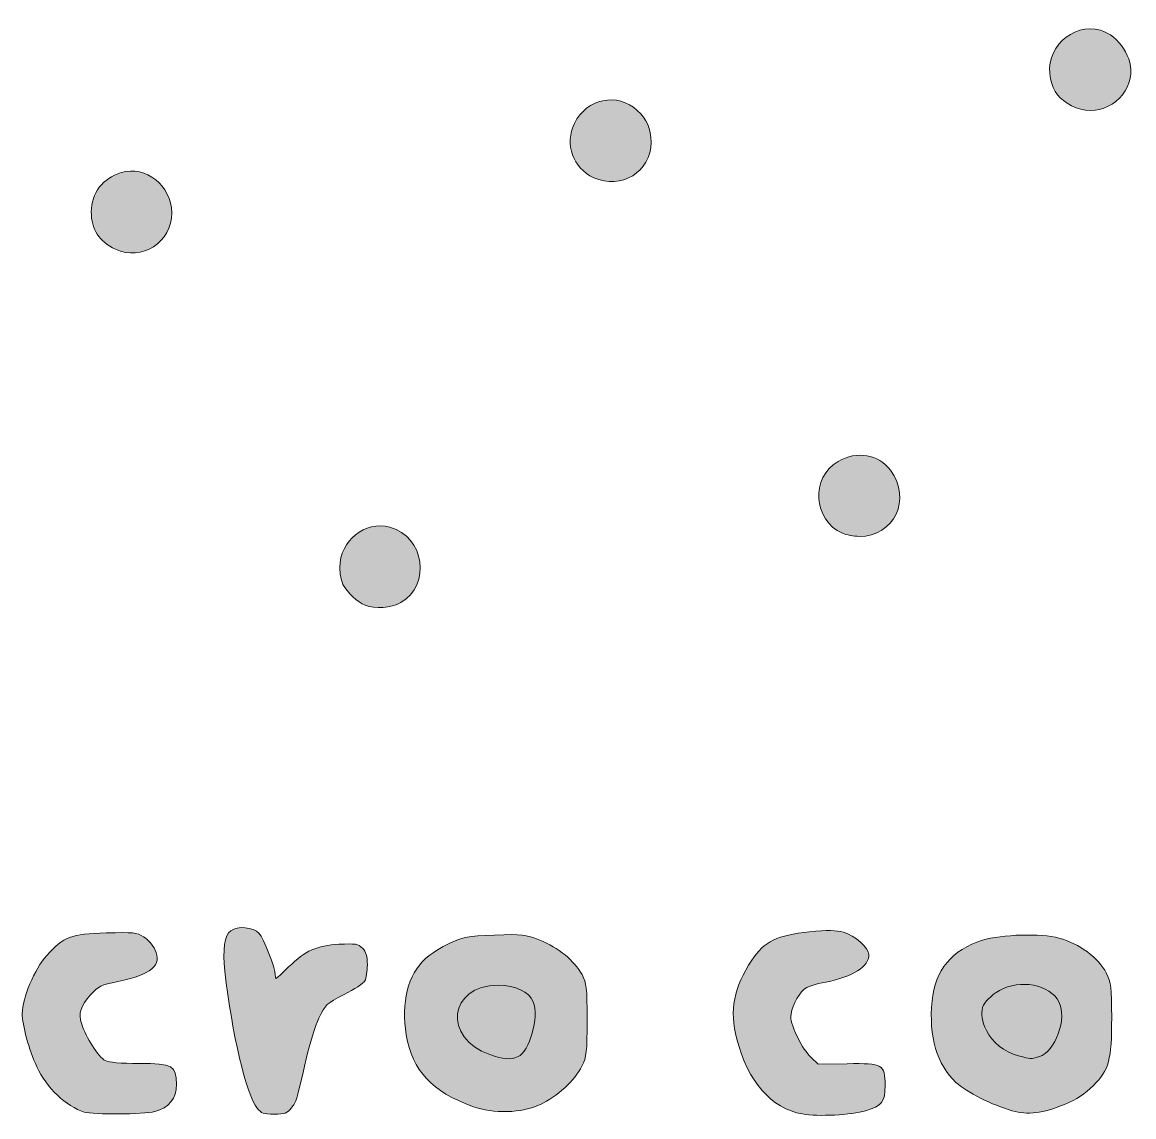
# Model space of a CAD drawing. Extents: x 0 to 500, y 2 to 498.
# Drawn here: x 140.9 to 186.11, y 47.95 to 92.45 of the extents above; entities that cross this region are included whole.
import ezdxf

# ---------------------------------------------------------------- set-up
doc = ezdxf.new("R2010")
doc.units = 0
doc.header["$MEASUREMENT"] = 0
doc.layers.add('LAYER_1', color=7, linetype='Continuous', lineweight=0)

# ---------------------------------------------------------------- blocks, each defined once
blk = doc.blocks.new('Block_0')
at = {"layer": 'LAYER_1', "true_color": 0x000000, "transparency": 33554687}
h = blk.add_hatch(color=18, dxfattribs=at)
h.dxf.hatch_style = 2
edge = h.paths.add_edge_path()
edge.add_spline(control_points=[(184.76, 92.123), (183.594, 92.45), (182.456, 91.346), (182.725, 90.148), (182.844, 89.621), (183.082, 89.316), (183.58, 89.057), (184.576, 88.538), (185.763, 89.119), (185.971, 90.229), (186.111, 90.974), (185.51, 91.913), (184.76, 92.123)], knot_values=[0, 0, 0, 0, 1, 1, 1, 2, 2, 2, 3, 3, 3, 4, 4, 4, 4], degree=3, periodic=0)
h = blk.add_hatch(color=18, dxfattribs=at)
h.dxf.hatch_style = 2
edge = h.paths.add_edge_path()
edge.add_spline(control_points=[(165.92, 88.864), (165.115, 89.61), (163.852, 89.349), (163.361, 88.336), (162.954, 87.495), (163.303, 86.513), (164.147, 86.13), (165.266, 85.622), (166.477, 86.369), (166.477, 87.569), (166.477, 88.12), (166.314, 88.5), (165.92, 88.864)], knot_values=[0, 0, 0, 0, 1, 1, 1, 2, 2, 2, 3, 3, 3, 4, 4, 4, 4], degree=3, periodic=0)
h = blk.add_hatch(color=18, dxfattribs=at)
h.dxf.hatch_style = 2
edge = h.paths.add_edge_path()
edge.add_spline(control_points=[(144.922, 86.335), (144.182, 86.114), (143.711, 85.494), (143.711, 84.744), (143.711, 84.033), (144.031, 83.537), (144.693, 83.222), (145.761, 82.714), (146.988, 83.507), (146.984, 84.701), (146.981, 85.807), (145.933, 86.638), (144.922, 86.335)], knot_values=[0, 0, 0, 0, 1, 1, 1, 2, 2, 2, 3, 3, 3, 4, 4, 4, 4], degree=3, periodic=0)
h = blk.add_hatch(color=18, dxfattribs=at)
h.dxf.hatch_style = 2
edge = h.paths.add_edge_path()
edge.add_spline(control_points=[(176.215, 74.231), (175.723, 74.881), (174.837, 75.033), (174.089, 74.594), (172.957, 73.931), (173.06, 72.211), (174.264, 71.673), (174.418, 71.604), (174.725, 71.546), (174.945, 71.544), (176.366, 71.531), (177.094, 73.07), (176.215, 74.231)], knot_values=[0, 0, 0, 0, 1, 1, 1, 2, 2, 2, 3, 3, 3, 4, 4, 4, 4], degree=3, periodic=0)
h = blk.add_hatch(color=18, dxfattribs=at)
h.dxf.hatch_style = 2
edge = h.paths.add_edge_path()
edge.add_spline(control_points=[(155.856, 71.92), (154.842, 72.193), (153.817, 71.367), (153.817, 70.276), (153.817, 70.04), (153.877, 69.733), (153.949, 69.594), (154.119, 69.269), (154.548, 68.863), (154.846, 68.745), (155.261, 68.58), (155.896, 68.628), (156.295, 68.854), (157.55, 69.564), (157.267, 71.54), (155.856, 71.92)], knot_values=[0, 0, 0, 0, 1, 1, 1, 2, 2, 2, 3, 3, 3, 4, 4, 4, 5, 5, 5, 5], degree=3, periodic=0)
at = {"layer": 'LAYER_1'}
for points, knots in [([(184.76, 92.123), (183.594, 92.45), (182.456, 91.346), (182.725, 90.148), (182.844, 89.621), (183.082, 89.316), (183.58, 89.057), (184.576, 88.538), (185.763, 89.119), (185.971, 90.229), (186.111, 90.974), (185.51, 91.913), (184.76, 92.123)], [0, 0, 0, 0, 1, 1, 1, 2, 2, 2, 3, 3, 3, 4, 4, 4, 4]), ([(165.92, 88.864), (165.115, 89.61), (163.852, 89.349), (163.361, 88.336), (162.954, 87.495), (163.303, 86.513), (164.147, 86.13), (165.266, 85.622), (166.477, 86.369), (166.477, 87.569), (166.477, 88.12), (166.314, 88.5), (165.92, 88.864)], [0, 0, 0, 0, 1, 1, 1, 2, 2, 2, 3, 3, 3, 4, 4, 4, 4]), ([(144.922, 86.335), (144.182, 86.114), (143.711, 85.494), (143.711, 84.744), (143.711, 84.033), (144.031, 83.537), (144.693, 83.222), (145.761, 82.714), (146.988, 83.507), (146.984, 84.701), (146.981, 85.807), (145.933, 86.638), (144.922, 86.335)], [0, 0, 0, 0, 1, 1, 1, 2, 2, 2, 3, 3, 3, 4, 4, 4, 4]), ([(176.215, 74.231), (175.723, 74.881), (174.837, 75.033), (174.089, 74.594), (172.957, 73.931), (173.06, 72.211), (174.264, 71.673), (174.418, 71.604), (174.725, 71.546), (174.945, 71.544), (176.366, 71.531), (177.094, 73.07), (176.215, 74.231)], [0, 0, 0, 0, 1, 1, 1, 2, 2, 2, 3, 3, 3, 4, 4, 4, 4]), ([(155.856, 71.92), (154.842, 72.193), (153.817, 71.367), (153.817, 70.276), (153.817, 70.04), (153.877, 69.733), (153.949, 69.594), (154.119, 69.269), (154.548, 68.863), (154.846, 68.745), (155.261, 68.58), (155.896, 68.628), (156.295, 68.854), (157.55, 69.564), (157.267, 71.54), (155.856, 71.92)], [0, 0, 0, 0, 1, 1, 1, 2, 2, 2, 3, 3, 3, 4, 4, 4, 5, 5, 5, 5])]:
    blk.add_open_spline(points, degree=3, knots=knots, dxfattribs=at)

msp = doc.modelspace()

# ---------------------------------------------------------------- hatches: boundary and pattern name
at = {"layer": 'LAYER_1', "true_color": 0x000000, "transparency": 33554687}
h = msp.add_hatch(color=18, dxfattribs=at)
h.dxf.hatch_style = 2
edge = h.paths.add_edge_path()
edge.add_spline(control_points=[(151.15, 48.053), (151.58, 48.053), (151.679, 48.088), (151.845, 48.299), (152.05, 48.559), (152.063, 48.605), (152.453, 50.305), (152.589, 50.9), (152.823, 51.646), (152.972, 51.962), (153.233, 52.513), (153.275, 52.552), (153.995, 52.914), (154.408, 53.122), (154.789, 53.373), (154.843, 53.473), (154.896, 53.573), (154.94, 53.868), (154.94, 54.129), (154.94, 54.487), (154.892, 54.652), (154.742, 54.801), (154.564, 54.979), (154.464, 54.995), (153.783, 54.958), (152.873, 54.908), (152.434, 54.71), (151.736, 54.037), (151.471, 53.782), (151.242, 53.574), (151.226, 53.574), (151.21, 53.574), (151.197, 53.633), (151.197, 53.705), (151.197, 53.997), (150.726, 55.202), (150.531, 55.41), (150.294, 55.663), (149.667, 55.719), (149.385, 55.513), (149.13, 55.326), (149.047, 54.752), (149.147, 53.861), (149.433, 51.309), (150.01, 48.866), (150.461, 48.292), (150.461, 48.292), (150.461, 48.292), (150.461, 48.292), (150.621, 48.089), (150.724, 48.053), (151.15, 48.053)], knot_values=[0, 0, 0, 0, 1, 1, 1, 2, 2, 2, 3, 3, 3, 4, 4, 4, 5, 5, 5, 6, 6, 6, 7, 7, 7, 8, 8, 8, 9, 9, 9, 10, 10, 10, 11, 11, 11, 12, 12, 12, 13, 13, 13, 14, 14, 14, 15, 15, 15, 16, 16, 16, 17, 17, 17, 17], degree=3, periodic=0)
h = msp.add_hatch(color=18, dxfattribs=at)
h.dxf.hatch_style = 2
edge = h.paths.add_edge_path()
edge.add_spline(control_points=[(147.173, 49.276), (147.173, 50.034), (147.032, 50.111), (145.653, 50.113), (144.918, 50.114), (144.422, 50.157), (144.272, 50.232), (144.01, 50.365), (143.478, 51.195), (143.321, 51.717), (143.184, 52.176), (143.265, 52.441), (143.686, 52.906), (144.004, 53.258), (144.11, 53.309), (144.787, 53.445), (146.155, 53.72), (146.606, 54.108), (146.302, 54.747), (146.216, 54.926), (146.009, 55.159), (145.841, 55.264), (145.565, 55.438), (145.419, 55.453), (144.319, 55.422), (142.888, 55.382), (142.585, 55.267), (141.904, 54.51), (141.404, 53.953), (140.903, 52.773), (140.903, 52.149), (140.903, 51.672), (141.175, 50.681), (141.499, 49.973), (141.883, 49.134), (142.694, 48.364), (143.429, 48.14), (143.796, 48.029), (145.828, 48.041), (146.291, 48.158), (146.879, 48.306), (147.173, 48.678), (147.173, 49.276)], knot_values=[0, 0, 0, 0, 1, 1, 1, 2, 2, 2, 3, 3, 3, 4, 4, 4, 5, 5, 5, 6, 6, 6, 7, 7, 7, 8, 8, 8, 9, 9, 9, 10, 10, 10, 11, 11, 11, 12, 12, 12, 13, 13, 13, 14, 14, 14, 14], degree=3, periodic=0)
h = msp.add_hatch(color=18, dxfattribs=at)
h.dxf.hatch_style = 2
edge = h.paths.add_edge_path()
edge.add_spline(control_points=[(163.662, 50.004), (163.858, 50.401), (163.877, 50.566), (163.877, 51.889), (163.877, 53.206), (163.858, 53.375), (163.67, 53.726), (163.372, 54.283), (162.697, 54.835), (161.957, 55.125), (161.348, 55.364), (161.25, 55.375), (160.107, 55.333), (159.005, 55.294), (158.847, 55.265), (158.289, 55.004), (157.953, 54.846), (157.509, 54.565), (157.303, 54.379), (156.593, 53.738), (156.3, 52.569), (156.524, 51.281), (156.779, 49.815), (157.565, 48.967), (159.222, 48.368), (160.085, 48.055), (161.193, 48.088), (161.979, 48.449), (162.648, 48.756), (163.381, 49.434), (163.662, 50.004)], knot_values=[0, 0, 0, 0, 1, 1, 1, 2, 2, 2, 3, 3, 3, 4, 4, 4, 5, 5, 5, 6, 6, 6, 7, 7, 7, 8, 8, 8, 9, 9, 9, 10, 10, 10, 10], degree=3, periodic=0)
h = msp.add_hatch(color=18, dxfattribs=at)
h.dxf.hatch_style = 2
edge = h.paths.add_edge_path()
edge.add_spline(control_points=[(174.457, 50.103), (175.921, 50.13), (175.995, 50.088), (175.995, 49.222), (175.995, 48.545), (175.878, 48.393), (175.203, 48.19), (174.626, 48.016), (173.266, 47.947), (172.631, 48.06), (172.631, 48.06), (172.631, 48.06), (172.631, 48.06), (171.371, 48.283), (170.411, 49.381), (169.967, 51.107), (169.662, 52.291), (169.837, 53.206), (170.578, 54.316), (171.085, 55.076), (171.61, 55.333), (172.924, 55.466), (173.654, 55.54), (173.991, 55.536), (174.305, 55.449), (174.764, 55.323), (175.34, 54.817), (175.34, 54.54), (175.34, 54.05), (174.689, 53.637), (173.582, 53.425), (173.191, 53.351), (172.79, 53.216), (172.692, 53.127), (172.435, 52.896), (172.158, 52.315), (172.158, 52.01), (172.158, 51.643), (172.641, 50.678), (172.986, 50.353), (172.986, 50.353), (173.277, 50.081), (173.277, 50.081), (173.277, 50.081), (174.457, 50.103), (174.457, 50.103)], knot_values=[0, 0, 0, 0, 1, 1, 1, 2, 2, 2, 3, 3, 3, 4, 4, 4, 5, 5, 5, 6, 6, 6, 7, 7, 7, 8, 8, 8, 9, 9, 9, 10, 10, 10, 11, 11, 11, 12, 12, 12, 13, 13, 13, 14, 14, 14, 15, 15, 15, 15], degree=3, periodic=0)
h = msp.add_hatch(color=18, dxfattribs=at)
h.dxf.hatch_style = 2
edge = h.paths.add_edge_path()
edge.add_spline(control_points=[(184.469, 49.217), (185.107, 49.856), (185.212, 50.247), (185.212, 51.983), (185.212, 53.225), (185.193, 53.378), (184.989, 53.794), (184.69, 54.401), (183.894, 54.989), (183.068, 55.213), (182.337, 55.411), (180.74, 55.365), (179.958, 55.124), (178.726, 54.745), (178.025, 53.9), (177.906, 52.654), (177.768, 51.2), (178.103, 50.061), (178.878, 49.346), (179.317, 48.941), (180.352, 48.419), (181.161, 48.194), (181.811, 48.013), (182.412, 48.086), (183.291, 48.451), (183.792, 48.659), (184.132, 48.881), (184.469, 49.217)], knot_values=[0, 0, 0, 0, 1, 1, 1, 2, 2, 2, 3, 3, 3, 4, 4, 4, 5, 5, 5, 6, 6, 6, 7, 7, 7, 8, 8, 8, 9, 9, 9, 9], degree=3, periodic=0)
h = msp.add_hatch(color=18, dxfattribs=at)
h.dxf.hatch_style = 2
edge = h.paths.add_edge_path()
edge.add_spline(control_points=[(180.117, 51.459), (179.753, 52.21), (179.894, 52.635), (180.653, 53.08), (181.471, 53.559), (182.705, 53.324), (183.069, 52.62), (183.412, 51.958), (182.916, 50.572), (182.273, 50.393), (181.881, 50.284), (181.955, 50.281), (181.418, 50.426), (180.85, 50.579), (180.351, 50.975), (180.117, 51.459)], knot_values=[0, 0, 0, 0, 1, 1, 1, 2, 2, 2, 3, 3, 3, 4, 4, 4, 5, 5, 5, 5], degree=3, periodic=0)
h = msp.add_hatch(color=18, dxfattribs=at)
h.dxf.hatch_style = 2
edge = h.paths.add_edge_path()
edge.add_spline(control_points=[(160.26, 53.293), (160.969, 53.293), (161.512, 53.037), (161.685, 52.621), (161.935, 52.017), (161.535, 50.569), (161.068, 50.392), (160.726, 50.261), (160.489, 50.279), (159.918, 50.476), (157.988, 51.143), (158.249, 53.293), (160.26, 53.293)], knot_values=[0, 0, 0, 0, 1, 1, 1, 2, 2, 2, 3, 3, 3, 4, 4, 4, 4], degree=3, periodic=0)

# ---------------------------------------------------------------- linework, layer by layer
at = {"layer": 'LAYER_1'}
for points in [[(161.068, 50.392)], [(182.273, 50.393)]]:
    msp.add_lwpolyline(points, dxfattribs=at)
for points, knots in [([(151.15, 48.053), (151.58, 48.053), (151.679, 48.088), (151.845, 48.299), (152.05, 48.559), (152.063, 48.605), (152.453, 50.305), (152.589, 50.9), (152.823, 51.646), (152.972, 51.962), (153.233, 52.513), (153.275, 52.552), (153.995, 52.914), (154.408, 53.122), (154.789, 53.373), (154.843, 53.473), (154.896, 53.573), (154.94, 53.868), (154.94, 54.129), (154.94, 54.487), (154.892, 54.652), (154.742, 54.801), (154.564, 54.979), (154.464, 54.995), (153.783, 54.958), (152.873, 54.908), (152.434, 54.71), (151.736, 54.037), (151.471, 53.782), (151.242, 53.574), (151.226, 53.574), (151.21, 53.574), (151.197, 53.633), (151.197, 53.705), (151.197, 53.997), (150.726, 55.202), (150.531, 55.41), (150.294, 55.663), (149.667, 55.719), (149.385, 55.513), (149.13, 55.326), (149.047, 54.752), (149.147, 53.861), (149.433, 51.309), (150.01, 48.866), (150.461, 48.292), (150.461, 48.292), (150.461, 48.292), (150.461, 48.292), (150.621, 48.089), (150.724, 48.053), (151.15, 48.053)], [0, 0, 0, 0, 1, 1, 1, 2, 2, 2, 3, 3, 3, 4, 4, 4, 5, 5, 5, 6, 6, 6, 7, 7, 7, 8, 8, 8, 9, 9, 9, 10, 10, 10, 11, 11, 11, 12, 12, 12, 13, 13, 13, 14, 14, 14, 15, 15, 15, 16, 16, 16, 17, 17, 17, 17]), ([(147.173, 49.276), (147.173, 50.034), (147.032, 50.111), (145.653, 50.113), (144.918, 50.114), (144.422, 50.157), (144.272, 50.232), (144.01, 50.365), (143.478, 51.195), (143.321, 51.717), (143.184, 52.176), (143.265, 52.441), (143.686, 52.906), (144.004, 53.258), (144.11, 53.309), (144.787, 53.445), (146.155, 53.72), (146.606, 54.108), (146.302, 54.747), (146.216, 54.926), (146.009, 55.159), (145.841, 55.264), (145.565, 55.438), (145.419, 55.453), (144.319, 55.422), (142.888, 55.382), (142.585, 55.267), (141.904, 54.51), (141.404, 53.953), (140.903, 52.773), (140.903, 52.149), (140.903, 51.672), (141.175, 50.681), (141.499, 49.973), (141.883, 49.134), (142.694, 48.364), (143.429, 48.14), (143.796, 48.029), (145.828, 48.041), (146.291, 48.158), (146.879, 48.306), (147.173, 48.678), (147.173, 49.276)], [0, 0, 0, 0, 1, 1, 1, 2, 2, 2, 3, 3, 3, 4, 4, 4, 5, 5, 5, 6, 6, 6, 7, 7, 7, 8, 8, 8, 9, 9, 9, 10, 10, 10, 11, 11, 11, 12, 12, 12, 13, 13, 13, 14, 14, 14, 14]), ([(163.662, 50.004), (163.858, 50.401), (163.877, 50.566), (163.877, 51.889), (163.877, 53.206), (163.858, 53.375), (163.67, 53.726), (163.372, 54.283), (162.697, 54.835), (161.957, 55.125), (161.348, 55.364), (161.25, 55.375), (160.107, 55.333), (159.005, 55.294), (158.847, 55.265), (158.289, 55.004), (157.953, 54.846), (157.509, 54.565), (157.303, 54.379), (156.593, 53.738), (156.3, 52.569), (156.524, 51.281), (156.779, 49.815), (157.565, 48.967), (159.222, 48.368), (160.085, 48.055), (161.193, 48.088), (161.979, 48.449), (162.648, 48.756), (163.381, 49.434), (163.662, 50.004)], [0, 0, 0, 0, 1, 1, 1, 2, 2, 2, 3, 3, 3, 4, 4, 4, 5, 5, 5, 6, 6, 6, 7, 7, 7, 8, 8, 8, 9, 9, 9, 10, 10, 10, 10]), ([(174.457, 50.103), (175.921, 50.13), (175.995, 50.088), (175.995, 49.222), (175.995, 48.545), (175.878, 48.393), (175.203, 48.19), (174.626, 48.016), (173.266, 47.947), (172.631, 48.06), (172.631, 48.06), (172.631, 48.06), (172.631, 48.06), (171.371, 48.283), (170.411, 49.381), (169.967, 51.107), (169.662, 52.291), (169.837, 53.206), (170.578, 54.316), (171.085, 55.076), (171.61, 55.333), (172.924, 55.466), (173.654, 55.54), (173.991, 55.536), (174.305, 55.449), (174.764, 55.323), (175.34, 54.817), (175.34, 54.54), (175.34, 54.05), (174.689, 53.637), (173.582, 53.425), (173.191, 53.351), (172.79, 53.216), (172.692, 53.127), (172.435, 52.896), (172.158, 52.315), (172.158, 52.01), (172.158, 51.643), (172.641, 50.678), (172.986, 50.353), (172.986, 50.353), (173.277, 50.081), (173.277, 50.081), (173.277, 50.081), (174.457, 50.103), (174.457, 50.103)], [0, 0, 0, 0, 1, 1, 1, 2, 2, 2, 3, 3, 3, 4, 4, 4, 5, 5, 5, 6, 6, 6, 7, 7, 7, 8, 8, 8, 9, 9, 9, 10, 10, 10, 11, 11, 11, 12, 12, 12, 13, 13, 13, 14, 14, 14, 15, 15, 15, 15]), ([(184.469, 49.217), (185.107, 49.856), (185.212, 50.247), (185.212, 51.983), (185.212, 53.225), (185.193, 53.378), (184.989, 53.794), (184.69, 54.401), (183.894, 54.989), (183.068, 55.213), (182.337, 55.411), (180.74, 55.365), (179.958, 55.124), (178.726, 54.745), (178.025, 53.9), (177.906, 52.654), (177.768, 51.2), (178.103, 50.061), (178.878, 49.346), (179.317, 48.941), (180.352, 48.419), (181.161, 48.194), (181.811, 48.013), (182.412, 48.086), (183.291, 48.451), (183.792, 48.659), (184.132, 48.881), (184.469, 49.217)], [0, 0, 0, 0, 1, 1, 1, 2, 2, 2, 3, 3, 3, 4, 4, 4, 5, 5, 5, 6, 6, 6, 7, 7, 7, 8, 8, 8, 9, 9, 9, 9]), ([(180.117, 51.459), (179.753, 52.21), (179.894, 52.635), (180.653, 53.08), (181.471, 53.559), (182.705, 53.324), (183.069, 52.62), (183.412, 51.958), (182.916, 50.572), (182.273, 50.393), (181.881, 50.284), (181.955, 50.281), (181.418, 50.426), (180.85, 50.579), (180.351, 50.975), (180.117, 51.459)], [0, 0, 0, 0, 1, 1, 1, 2, 2, 2, 3, 3, 3, 4, 4, 4, 5, 5, 5, 5]), ([(160.26, 53.293), (160.969, 53.293), (161.512, 53.037), (161.685, 52.621), (161.935, 52.017), (161.535, 50.569), (161.068, 50.392), (160.726, 50.261), (160.489, 50.279), (159.918, 50.476), (157.988, 51.143), (158.249, 53.293), (160.26, 53.293)], [0, 0, 0, 0, 1, 1, 1, 2, 2, 2, 3, 3, 3, 4, 4, 4, 4])]:
    msp.add_open_spline(points, degree=3, knots=knots, dxfattribs=at)

# ---------------------------------------------------------------- block references
msp.add_blockref('Block_0', (0, 0), dxfattribs=at)

doc.saveas('drawing.dxf')
